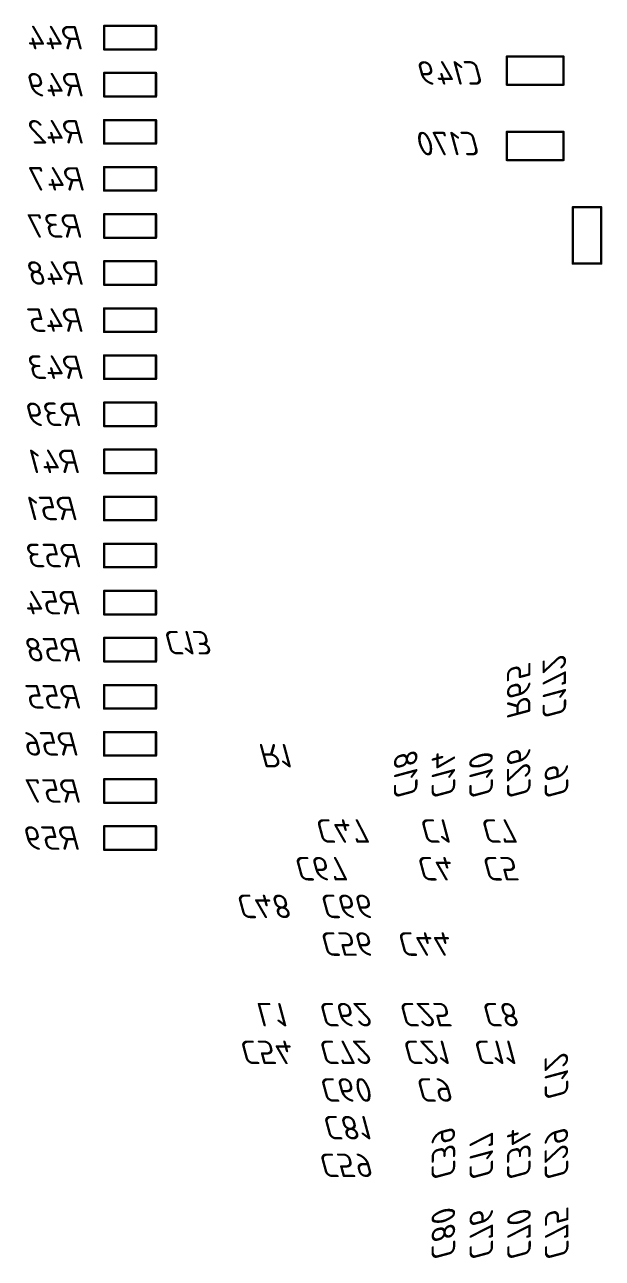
# Model space of a CAD drawing. Header units: millimetres. Extents: x 0 to 594, y 0 to 420.
# Drawn here: x 346.76 to 359.03, y 281.57 to 307.78 of the extents above; entities that cross this region are included whole.
import ezdxf

# ---------------------------------------------------------------- set-up
doc = ezdxf.new("R2010")
doc.units = ezdxf.units.MM
doc.header["$LTSCALE"] = 0.5
doc.layers.add('BottomOverlay', color=54, linetype='Continuous')
doc.layers.add('Mechanical15', color=82, linetype='Continuous')
doc.styles.get("Standard").update_dxf_attribs({"font": 'isocpeui.ttf', "height": 2.5})

msp = doc.modelspace()

# ---------------------------------------------------------------- linework, layer by layer
at = {"layer": 'Mechanical15', "linetype": 'Continuous', "lineweight": 25, "const_width": 0.05}
for points in [[(348.45, 307.25), (348.45, 307.75)], [(349.55, 307.75), (348.45, 307.75)], [(349.55, 307.25), (349.55, 307.75)], [(349.55, 307.25), (348.45, 307.25)], [(357, 306.5), (357, 307.1)], [(358.2, 307.1), (357, 307.1)], [(358.2, 306.5), (358.2, 307.1)], [(348.45, 306.25), (348.45, 306.75)], [(349.55, 306.75), (348.45, 306.75)], [(349.55, 306.25), (349.55, 306.75)], [(358.2, 306.5), (357, 306.5)], [(349.55, 306.25), (348.45, 306.25)], [(348.45, 305.25), (348.45, 305.75)], [(349.55, 305.75), (348.45, 305.75)], [(349.55, 305.25), (349.55, 305.75)], [(357, 304.9), (357, 305.5)], [(358.2, 305.5), (357, 305.5)], [(358.2, 304.9), (358.2, 305.5)], [(349.55, 305.25), (348.45, 305.25)], [(348.45, 304.25), (348.45, 304.75)], [(349.55, 304.75), (348.45, 304.75)], [(349.55, 304.25), (349.55, 304.75)], [(358.2, 304.9), (357, 304.9)], [(349.55, 304.25), (348.45, 304.25)], [(348.45, 303.25), (348.45, 303.75)], [(349.55, 303.75), (348.45, 303.75)], [(349.55, 303.25), (349.55, 303.75)], [(359, 303.9), (358.4, 303.9)], [(358.4, 302.7), (358.4, 303.9)], [(359, 302.7), (359, 303.9)], [(349.55, 303.25), (348.45, 303.25)], [(348.45, 302.25), (348.45, 302.75)], [(349.55, 302.75), (348.45, 302.75)], [(349.55, 302.25), (349.55, 302.75)], [(359, 302.7), (358.4, 302.7)], [(349.55, 302.25), (348.45, 302.25)], [(348.45, 301.25), (348.45, 301.75)], [(349.55, 301.75), (348.45, 301.75)], [(349.55, 301.25), (349.55, 301.75)], [(349.55, 301.25), (348.45, 301.25)], [(348.45, 300.25), (348.45, 300.75)], [(349.55, 300.75), (348.45, 300.75)], [(349.55, 300.25), (349.55, 300.75)], [(349.55, 300.25), (348.45, 300.25)], [(348.45, 299.25), (348.45, 299.75)], [(349.55, 299.75), (348.45, 299.75)], [(349.55, 299.25), (349.55, 299.75)], [(349.55, 299.25), (348.45, 299.25)], [(348.45, 298.25), (348.45, 298.75)], [(349.55, 298.75), (348.45, 298.75)], [(349.55, 298.25), (349.55, 298.75)], [(349.55, 298.25), (348.45, 298.25)], [(348.45, 297.25), (348.45, 297.75)], [(349.55, 297.75), (348.45, 297.75)], [(349.55, 297.25), (349.55, 297.75)], [(349.55, 297.25), (348.45, 297.25)], [(348.45, 296.25), (348.45, 296.75)], [(349.55, 296.75), (348.45, 296.75)], [(349.55, 296.25), (349.55, 296.75)], [(349.55, 296.25), (348.45, 296.25)], [(348.45, 295.25), (348.45, 295.75)], [(349.55, 295.75), (348.45, 295.75)], [(349.55, 295.25), (349.55, 295.75)], [(349.55, 295.25), (348.45, 295.25)], [(348.45, 294.25), (348.45, 294.75)], [(349.55, 294.75), (348.45, 294.75)], [(349.55, 294.25), (349.55, 294.75)], [(349.55, 294.25), (348.45, 294.25)], [(348.45, 293.25), (348.45, 293.75)], [(349.55, 293.75), (348.45, 293.75)], [(349.55, 293.25), (349.55, 293.75)], [(349.55, 293.25), (348.45, 293.25)], [(348.45, 292.25), (348.45, 292.75)], [(349.55, 292.75), (348.45, 292.75)], [(349.55, 292.25), (349.55, 292.75)], [(349.55, 292.25), (348.45, 292.25)], [(348.45, 291.25), (348.45, 291.75)], [(349.55, 291.75), (348.45, 291.75)], [(349.55, 291.25), (349.55, 291.75)], [(349.55, 291.25), (348.45, 291.25)], [(348.45, 290.25), (348.45, 290.75)], [(349.55, 290.75), (348.45, 290.75)], [(349.55, 290.25), (349.55, 290.75)], [(349.55, 290.25), (348.45, 290.25)]]:
    msp.add_lwpolyline(points, dxfattribs=at)
at = {"layer": 'Mechanical15', "linetype": 'Continuous', "lineweight": 25, "const_width": 0.025}
for points in [[(348.437, 307.75, -1), (348.462, 307.75, -1)], [(348.437, 307.75, -1), (348.462, 307.75, -1)], [(349.537, 307.75, -1), (349.562, 307.75, -1)], [(349.537, 307.75, -1), (349.562, 307.75, -1)], [(348.437, 307.25, -1), (348.462, 307.25, -1)], [(348.437, 307.25, -1), (348.462, 307.25, -1)], [(349.537, 307.25, -1), (349.562, 307.25, -1)], [(349.537, 307.25, -1), (349.562, 307.25, -1)], [(357.012, 307.1, -1), (356.987, 307.1, -1)], [(357.012, 307.1, -1), (356.987, 307.1, -1)], [(358.212, 307.1, -1), (358.187, 307.1, -1)], [(358.212, 307.1, -1), (358.187, 307.1, -1)], [(348.437, 306.75, -1), (348.462, 306.75, -1)], [(348.437, 306.75, -1), (348.462, 306.75, -1)], [(349.537, 306.75, -1), (349.562, 306.75, -1)], [(349.537, 306.75, -1), (349.562, 306.75, -1)], [(357.012, 306.5, -1), (356.987, 306.5, -1)], [(357.012, 306.5, -1), (356.987, 306.5, -1)], [(358.212, 306.5, -1), (358.187, 306.5, -1)], [(358.212, 306.5, -1), (358.187, 306.5, -1)], [(348.437, 306.25, -1), (348.462, 306.25, -1)], [(348.437, 306.25, -1), (348.462, 306.25, -1)], [(349.537, 306.25, -1), (349.562, 306.25, -1)], [(349.537, 306.25, -1), (349.562, 306.25, -1)], [(348.437, 305.75, -1), (348.462, 305.75, -1)], [(348.437, 305.75, -1), (348.462, 305.75, -1)], [(349.537, 305.75, -1), (349.562, 305.75, -1)], [(349.537, 305.75, -1), (349.562, 305.75, -1)], [(357.012, 305.5, -1), (356.987, 305.5, -1)], [(357.012, 305.5, -1), (356.987, 305.5, -1)], [(358.212, 305.5, -1), (358.187, 305.5, -1)], [(358.212, 305.5, -1), (358.187, 305.5, -1)], [(348.437, 305.25, -1), (348.462, 305.25, -1)], [(348.437, 305.25, -1), (348.462, 305.25, -1)], [(349.537, 305.25, -1), (349.562, 305.25, -1)], [(349.537, 305.25, -1), (349.562, 305.25, -1)], [(348.437, 304.75, -1), (348.462, 304.75, -1)], [(348.437, 304.75, -1), (348.462, 304.75, -1)], [(349.537, 304.75, -1), (349.562, 304.75, -1)], [(349.537, 304.75, -1), (349.562, 304.75, -1)], [(357.012, 304.9, -1), (356.987, 304.9, -1)], [(357.012, 304.9, -1), (356.987, 304.9, -1)], [(358.212, 304.9, -1), (358.187, 304.9, -1)], [(358.212, 304.9, -1), (358.187, 304.9, -1)], [(348.437, 304.25, -1), (348.462, 304.25, -1)], [(348.437, 304.25, -1), (348.462, 304.25, -1)], [(349.537, 304.25, -1), (349.562, 304.25, -1)], [(349.537, 304.25, -1), (349.562, 304.25, -1)], [(348.437, 303.75, -1), (348.462, 303.75, -1)], [(348.437, 303.75, -1), (348.462, 303.75, -1)], [(349.537, 303.75, -1), (349.562, 303.75, -1)], [(349.537, 303.75, -1), (349.562, 303.75, -1)], [(358.4, 303.912, -1), (358.4, 303.887, -1)], [(358.4, 303.912, -1), (358.4, 303.887, -1)], [(359, 303.912, -1), (359, 303.887, -1)], [(359, 303.912, -1), (359, 303.887, -1)], [(348.437, 303.25, -1), (348.462, 303.25, -1)], [(348.437, 303.25, -1), (348.462, 303.25, -1)], [(349.537, 303.25, -1), (349.562, 303.25, -1)], [(349.537, 303.25, -1), (349.562, 303.25, -1)], [(348.437, 302.75, -1), (348.462, 302.75, -1)], [(348.437, 302.75, -1), (348.462, 302.75, -1)], [(349.537, 302.75, -1), (349.562, 302.75, -1)], [(349.537, 302.75, -1), (349.562, 302.75, -1)], [(358.4, 302.712, -1), (358.4, 302.687, -1)], [(358.4, 302.712, -1), (358.4, 302.687, -1)], [(359, 302.712, -1), (359, 302.687, -1)], [(359, 302.712, -1), (359, 302.687, -1)], [(348.437, 302.25, -1), (348.462, 302.25, -1)], [(348.437, 302.25, -1), (348.462, 302.25, -1)], [(349.537, 302.25, -1), (349.562, 302.25, -1)], [(349.537, 302.25, -1), (349.562, 302.25, -1)], [(348.437, 301.75, -1), (348.462, 301.75, -1)], [(348.437, 301.75, -1), (348.462, 301.75, -1)], [(349.537, 301.75, -1), (349.562, 301.75, -1)], [(349.537, 301.75, -1), (349.562, 301.75, -1)], [(348.437, 301.25, -1), (348.462, 301.25, -1)], [(348.437, 301.25, -1), (348.462, 301.25, -1)], [(349.537, 301.25, -1), (349.562, 301.25, -1)], [(349.537, 301.25, -1), (349.562, 301.25, -1)], [(348.437, 300.75, -1), (348.462, 300.75, -1)], [(348.437, 300.75, -1), (348.462, 300.75, -1)], [(349.537, 300.75, -1), (349.562, 300.75, -1)], [(349.537, 300.75, -1), (349.562, 300.75, -1)], [(348.437, 300.25, -1), (348.462, 300.25, -1)], [(348.437, 300.25, -1), (348.462, 300.25, -1)], [(349.537, 300.25, -1), (349.562, 300.25, -1)], [(349.537, 300.25, -1), (349.562, 300.25, -1)], [(348.437, 299.75, -1), (348.462, 299.75, -1)], [(348.437, 299.75, -1), (348.462, 299.75, -1)], [(349.537, 299.75, -1), (349.562, 299.75, -1)], [(349.537, 299.75, -1), (349.562, 299.75, -1)], [(348.437, 299.25, -1), (348.462, 299.25, -1)], [(348.437, 299.25, -1), (348.462, 299.25, -1)], [(349.537, 299.25, -1), (349.562, 299.25, -1)], [(349.537, 299.25, -1), (349.562, 299.25, -1)], [(348.437, 298.75, -1), (348.462, 298.75, -1)], [(348.437, 298.75, -1), (348.462, 298.75, -1)], [(349.537, 298.75, -1), (349.562, 298.75, -1)], [(349.537, 298.75, -1), (349.562, 298.75, -1)], [(348.437, 298.25, -1), (348.462, 298.25, -1)], [(348.437, 298.25, -1), (348.462, 298.25, -1)], [(349.537, 298.25, -1), (349.562, 298.25, -1)], [(349.537, 298.25, -1), (349.562, 298.25, -1)], [(348.437, 297.75, -1), (348.462, 297.75, -1)], [(348.437, 297.75, -1), (348.462, 297.75, -1)], [(349.537, 297.75, -1), (349.562, 297.75, -1)], [(349.537, 297.75, -1), (349.562, 297.75, -1)], [(348.437, 297.25, -1), (348.462, 297.25, -1)], [(348.437, 297.25, -1), (348.462, 297.25, -1)], [(349.537, 297.25, -1), (349.562, 297.25, -1)], [(349.537, 297.25, -1), (349.562, 297.25, -1)], [(348.437, 296.75, -1), (348.462, 296.75, -1)], [(348.437, 296.75, -1), (348.462, 296.75, -1)], [(349.537, 296.75, -1), (349.562, 296.75, -1)], [(349.537, 296.75, -1), (349.562, 296.75, -1)], [(348.437, 296.25, -1), (348.462, 296.25, -1)], [(348.437, 296.25, -1), (348.462, 296.25, -1)], [(349.537, 296.25, -1), (349.562, 296.25, -1)], [(349.537, 296.25, -1), (349.562, 296.25, -1)], [(348.437, 295.75, -1), (348.462, 295.75, -1)], [(348.437, 295.75, -1), (348.462, 295.75, -1)], [(349.537, 295.75, -1), (349.562, 295.75, -1)], [(349.537, 295.75, -1), (349.562, 295.75, -1)], [(348.437, 295.25, -1), (348.462, 295.25, -1)], [(348.437, 295.25, -1), (348.462, 295.25, -1)], [(349.537, 295.25, -1), (349.562, 295.25, -1)], [(349.537, 295.25, -1), (349.562, 295.25, -1)], [(348.437, 294.75, -1), (348.462, 294.75, -1)], [(348.437, 294.75, -1), (348.462, 294.75, -1)], [(349.537, 294.75, -1), (349.562, 294.75, -1)], [(349.537, 294.75, -1), (349.562, 294.75, -1)], [(348.437, 294.25, -1), (348.462, 294.25, -1)], [(348.437, 294.25, -1), (348.462, 294.25, -1)], [(349.537, 294.25, -1), (349.562, 294.25, -1)], [(349.537, 294.25, -1), (349.562, 294.25, -1)], [(348.437, 293.75, -1), (348.462, 293.75, -1)], [(348.437, 293.75, -1), (348.462, 293.75, -1)], [(349.537, 293.75, -1), (349.562, 293.75, -1)], [(349.537, 293.75, -1), (349.562, 293.75, -1)], [(348.437, 293.25, -1), (348.462, 293.25, -1)], [(348.437, 293.25, -1), (348.462, 293.25, -1)], [(349.537, 293.25, -1), (349.562, 293.25, -1)], [(349.537, 293.25, -1), (349.562, 293.25, -1)], [(348.437, 292.75, -1), (348.462, 292.75, -1)], [(348.437, 292.75, -1), (348.462, 292.75, -1)], [(349.537, 292.75, -1), (349.562, 292.75, -1)], [(349.537, 292.75, -1), (349.562, 292.75, -1)], [(348.437, 292.25, -1), (348.462, 292.25, -1)], [(348.437, 292.25, -1), (348.462, 292.25, -1)], [(349.537, 292.25, -1), (349.562, 292.25, -1)], [(349.537, 292.25, -1), (349.562, 292.25, -1)], [(348.437, 291.75, -1), (348.462, 291.75, -1)], [(348.437, 291.75, -1), (348.462, 291.75, -1)], [(349.537, 291.75, -1), (349.562, 291.75, -1)], [(349.537, 291.75, -1), (349.562, 291.75, -1)], [(348.437, 291.25, -1), (348.462, 291.25, -1)], [(348.437, 291.25, -1), (348.462, 291.25, -1)], [(349.537, 291.25, -1), (349.562, 291.25, -1)], [(349.537, 291.25, -1), (349.562, 291.25, -1)], [(348.437, 290.75, -1), (348.462, 290.75, -1)], [(348.437, 290.75, -1), (348.462, 290.75, -1)], [(349.537, 290.75, -1), (349.562, 290.75, -1)], [(349.537, 290.75, -1), (349.562, 290.75, -1)], [(348.437, 290.25, -1), (348.462, 290.25, -1)], [(348.437, 290.25, -1), (348.462, 290.25, -1)], [(349.537, 290.25, -1), (349.562, 290.25, -1)], [(349.537, 290.25, -1), (349.562, 290.25, -1)]]:
    msp.add_lwpolyline(points, format="xyb", close=True, dxfattribs=at)

# ---------------------------------------------------------------- texts
at = {"layer": 'BottomOverlay', "text_generation_flag": 2}
for s, p in [('R44', (348.032, 307.25)), ('C149', (356.532, 306.5)), ('R49', (348.051, 306.25)), ('R42', (348.052, 305.25)), ('C170', (356.463, 305)), ('R47', (348.074, 304.25)), ('R37', (348.022, 303.25)), ('R48', (348.052, 302.25)), ('R45', (348.048, 301.25)), ('R43', (348.051, 300.25)), ('R39', (347.999, 299.25)), ('R41', (347.97, 298.25)), ('R51', (347.919, 297.25)), ('R53', (348, 296.25)), ('R54', (347.981, 295.25)), ('R58', (348, 294.25)), ('R55', (347.997, 293.25)), ('R56', (347.94, 292.25)), ('R57', (347.992, 291.25)), ('R59', (347.969, 290.25))]:
    msp.add_text(s, height=0.5, dxfattribs=at).set_placement(p)
for s, rotation, p in [('C13', 180, (349.682, 294.9)), ('C172', 270, (357.756, 293)), ('R65', 270, (357, 293)), ('R1', 180, (351.694, 292.5)), ('C18', 270, (354.6, 291.3)), ('C14', 270, (355.4, 291.3)), ('C10', 270, (356.2, 291.3)), ('C26', 270, (357, 291.3)), ('C6', 270, (357.8, 291.3)), ('C47', 180, (352.904, 290.9)), ('C1', 180, (355.121, 290.9)), ('C7', 180, (356.418, 290.9)), ('C67', 180, (352.455, 290.1)), ('C4', 180, (355.059, 290.1)), ('C5', 180, (356.444, 290.1)), ('C48', 180, (351.226, 289.3)), ('C66', 180, (353.007, 289.3)), ('C56', 180, (353.007, 288.5)), ('C44', 180, (354.645, 288.5)), ('L1', 180, (351.649, 287)), ('C62', 180, (352.978, 287)), ('C25', 180, (354.681, 287)), ('C8', 180, (356.44, 287)), ('C54', 180, (351.297, 286.2)), ('C72', 180, (352.978, 286.2)), ('C21', 180, (354.759, 286.2)), ('C11', 180, (356.262, 286.2)), ('C12', 270, (357.8, 284.9)), ('C60', 180, (352.995, 285.4)), ('C9', 180, (355.041, 285.4)), ('C81', 180, (353.059, 284.6)), ('C39', 270, (355.4, 283.2)), ('C34', 270, (357, 283.2)), ('C29', 270, (357.8, 283.2)), ('C17', 270, (356.206, 283.2)), ('C59', 180, (352.978, 283.8)), ('C80', 270, (355.4, 281.5)), ('C76', 270, (356.206, 281.5)), ('C70', 270, (357.006, 281.5)), ('C75', 270, (357.806, 281.5))]:
    msp.add_text(s, height=0.5, rotation=rotation, dxfattribs=at).set_placement(p)

doc.saveas('drawing.dxf')
